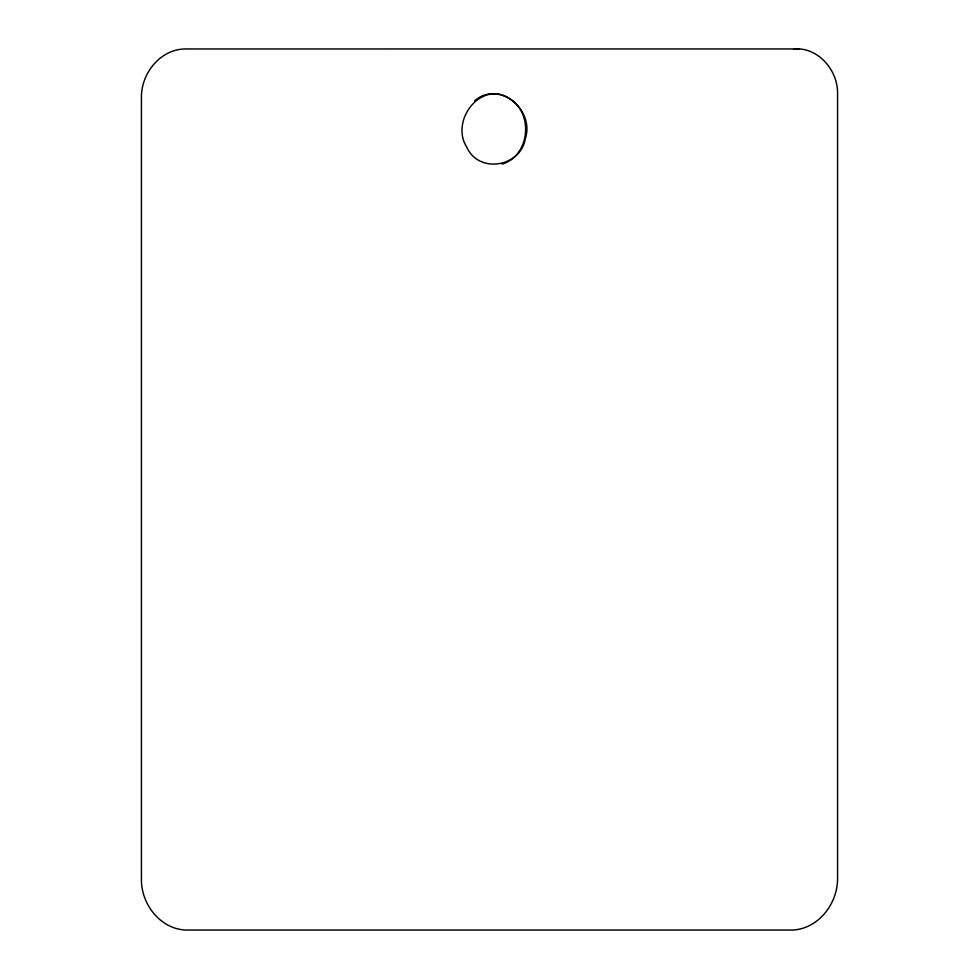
<?xml version="1.0" encoding="UTF-8"?>
<svg xmlns="http://www.w3.org/2000/svg" width="979" height="979" viewBox="0 0 979 979"><rect width="100%" height="100%" fill="white"/><g stroke="black" fill="none" stroke-linecap="round" stroke-linejoin="round"><path stroke-width="1.47" d="M474.656 100.837C498.862 79.58 534.889 109.978 525.331 138.455C520.852 167.103 478.633 174.189 466.677 147.009C449.789 120.27 481.717 79.128 510.487 99.099C533.702 114.519 529.602 155.722 502.3 164.093M793.7 48.962C818.346 46.784 838.33 70.672 837.571 94.253L837.571 877.625C838.146 902.76 819.129 928.447 793.039 930.05L185.851 930.05C159.981 929.034 140.829 903.629 141.429 878.75L141.429 98.194C140.768 73.719 160.299 48.779 185.851 48.962L799.292 48.95"/></g></svg>
